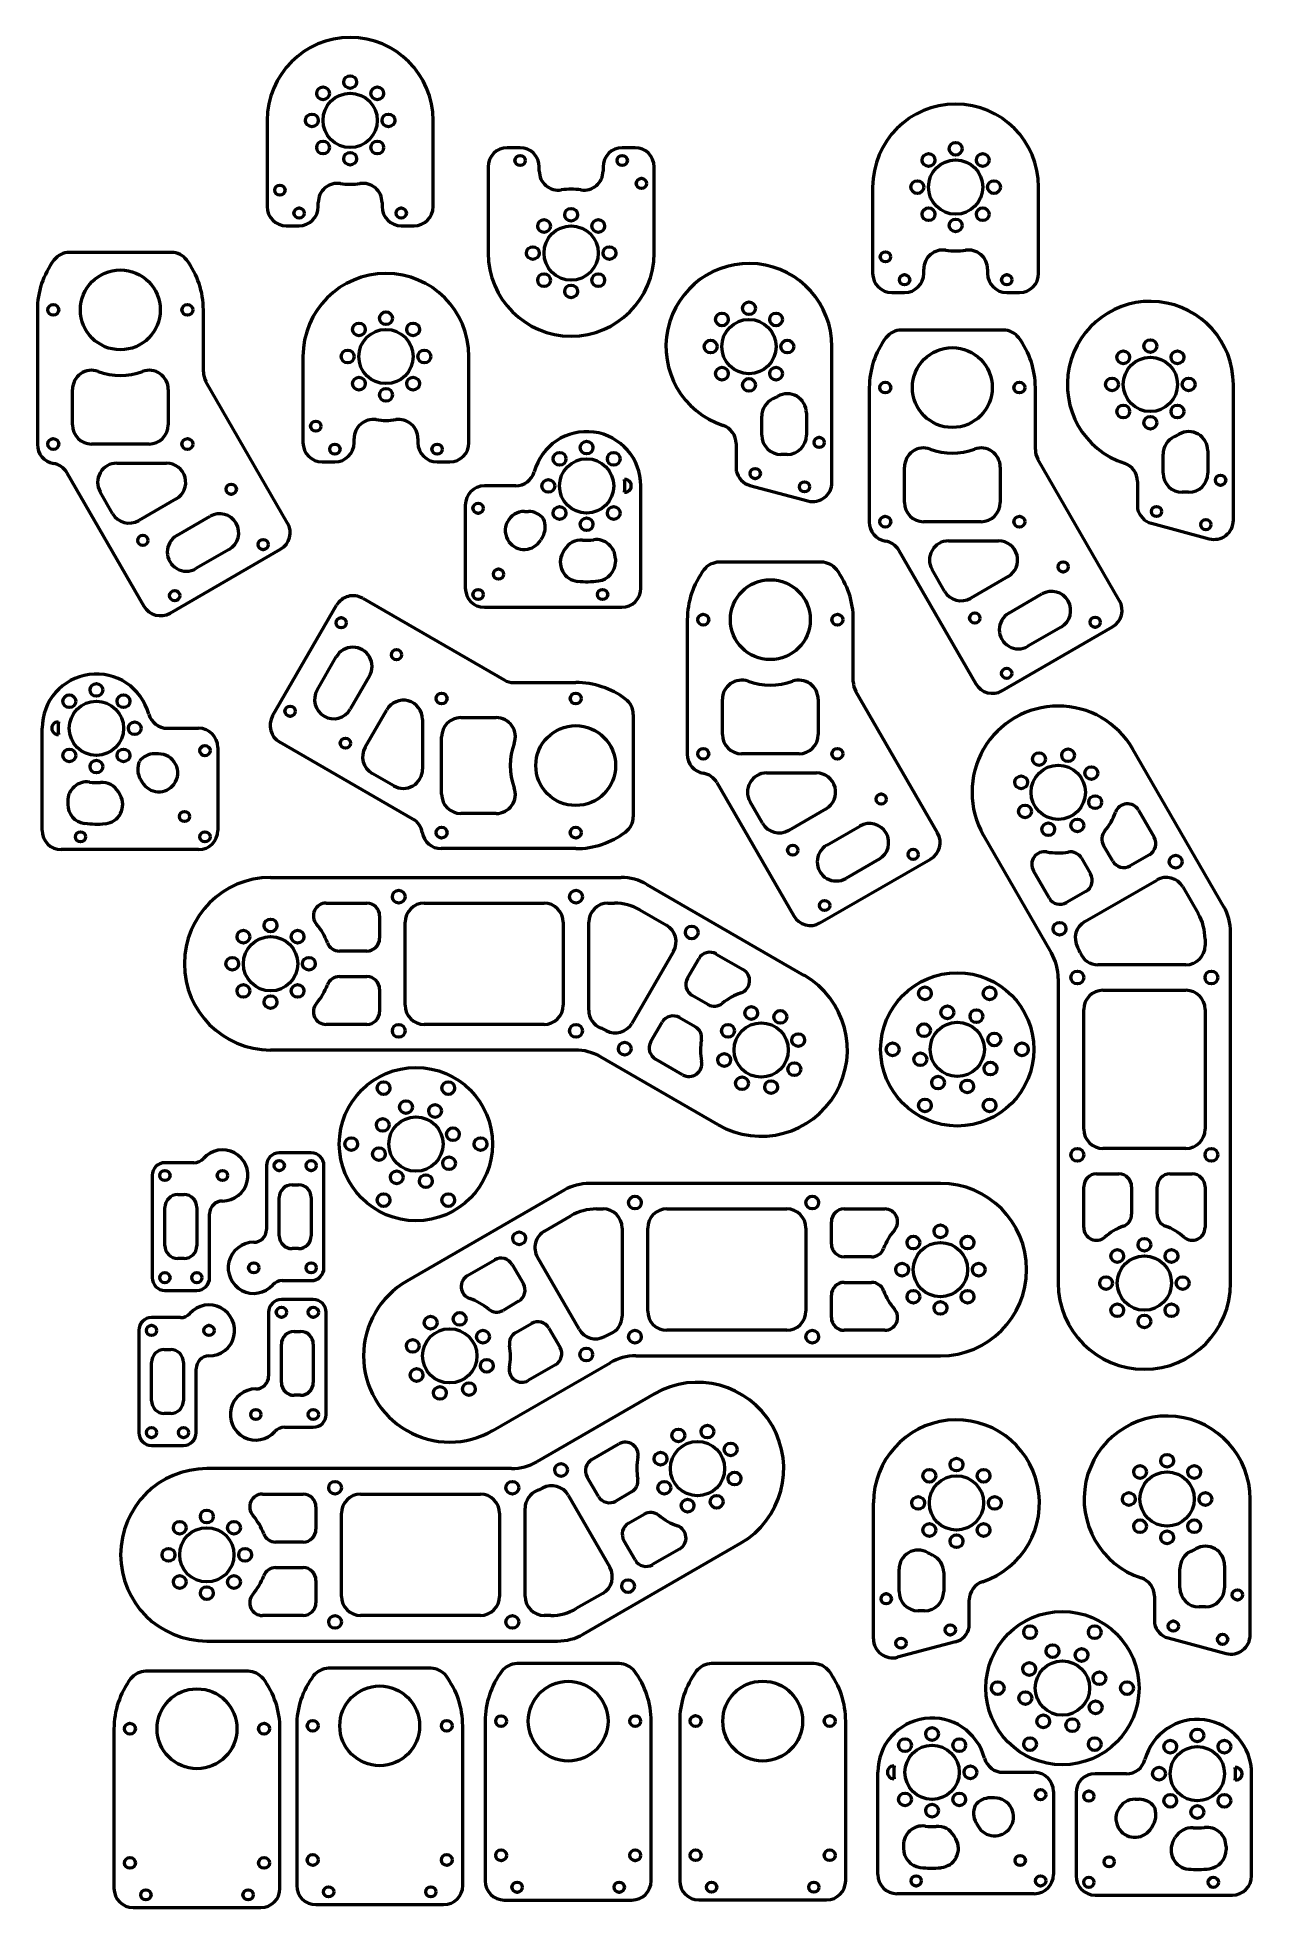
# Model space of a CAD drawing. Header units: millimetres. Extents: x 6 to 197, y 3 to 295.
import ezdxf

# ---------------------------------------------------------------- set-up
doc = ezdxf.new("R2010")
doc.units = ezdxf.units.MM
doc.layers.add('Visible (ISO)', color=7, linetype='Continuous', lineweight=50)

msp = doc.modelspace()

# ---------------------------------------------------------------- linework, layer by layer
at = {"layer": 'Visible (ISO)'}
for p, q in [((42.34, 282.49), (42.34, 268.99)), ((68.34, 268.99), (68.34, 282.49)), ((81.95, 278.22), (79.95, 278.22)), ((99.95, 278.22), (97.95, 278.22)), ((76.95, 275.22), (76.95, 261.72)), ((84.95, 274.57), (84.95, 275.22)), ((94.95, 275.22), (94.95, 274.57)), ((102.95, 261.72), (102.95, 275.22)), ((50.34, 268.99), (50.34, 269.64)), ((60.34, 269.64), (60.34, 268.99)), ((137.17, 272.05), (137.17, 258.55)), ((163.17, 258.55), (163.17, 272.05)), ((45.34, 265.99), (47.34, 265.99)), ((63.34, 265.99), (65.34, 265.99)), ((27.35, 261.83), (11.35, 261.83)), ((145.17, 258.55), (145.17, 259.2)), ((155.17, 259.2), (155.17, 258.55)), ((140.17, 255.55), (142.17, 255.55)), ((158.17, 255.55), (160.17, 255.55)), ((6.35, 252.83), (6.35, 231.75)), ((32.35, 243.12), (32.35, 252.83)), ((157.65, 249.67), (141.65, 249.67)), ((130.8, 225.82), (130.8, 247.09)), ((47.95, 245.53), (47.95, 232.03)), ((73.95, 232.03), (73.95, 245.53)), ((11.85, 234.83), (11.85, 240.37)), ((26.85, 240.37), (26.85, 234.83)), ((45.55, 219.46), (32.76, 241.62)), ((136.65, 240.67), (136.65, 219.59)), ((162.65, 230.96), (162.65, 240.67)), ((193.66, 219.9), (193.66, 241.16)), ((119.8, 233.2), (119.8, 236.18)), ((126.8, 236.7), (126.8, 233.2)), ((23.85, 231.83), (14.85, 231.83)), ((55.95, 232.03), (55.95, 232.68)), ((65.95, 232.68), (65.95, 232.03)), ((115.8, 231.89), (115.8, 227.62)), ((18.78, 228.83), (26.59, 228.83)), ((50.95, 229.03), (52.95, 229.03)), ((68.95, 229.03), (70.95, 229.03)), ((123.8, 230.2), (122.8, 230.2)), ((175.84, 207.3), (163.05, 229.46)), ((182.66, 227.27), (182.66, 230.25)), ((189.66, 230.77), (189.66, 227.27)), ((10.98, 227.33), (23.03, 206.46)), ((142.15, 222.67), (142.15, 228.21)), ((157.15, 228.21), (157.15, 222.67)), ((178.66, 225.96), (178.66, 221.69)), ((18.14, 220.95), (16.18, 224.33)), ((28.09, 223.23), (22.23, 219.85)), ((81.27, 225.27), (76.37, 225.27)), ((100.87, 209.27), (100.87, 225.27)), ((117.96, 225.36), (127.03, 222.93)), ((186.66, 224.27), (185.66, 224.27)), ((28.19, 217.52), (33.39, 220.52)), ((73.37, 222.27), (73.37, 209.27)), ((82.63, 221.27), (83.25, 221.27)), ((154.15, 219.67), (145.15, 219.67)), ((85.5, 217.36), (85.19, 216.82)), ((149.07, 216.67), (156.88, 216.67)), ((180.82, 219.43), (189.89, 217)), ((27.13, 205.36), (44.45, 215.36)), ((36.39, 215.32), (31.19, 212.32)), ((88.65, 214.82), (88.93, 215.3)), ((96.87, 213.87), (96.87, 213.37)), ((141.27, 215.17), (153.33, 194.3)), ((129.14, 213.33), (113.14, 213.33)), ((148.43, 208.79), (146.48, 212.17)), ((158.38, 211.07), (152.53, 207.69)), ((158.49, 205.36), (163.68, 208.36)), ((43.2, 189.26), (53.2, 206.58)), ((57.3, 207.68), (79.46, 194.89)), ((76.37, 206.27), (97.87, 206.27)), ((108.14, 204.33), (108.14, 183.25)), ((134.14, 194.61), (134.14, 204.33)), ((157.42, 193.2), (174.74, 203.2)), ((166.68, 203.16), (161.49, 200.16)), ((50.16, 193.32), (53.16, 198.52)), ((58.36, 195.52), (55.36, 190.32)), ((80.96, 194.49), (90.67, 194.49)), ((113.64, 186.33), (113.64, 191.86)), ((128.64, 191.86), (128.64, 186.33)), ((147.34, 170.95), (134.55, 193.11)), ((57.69, 184.36), (61.07, 190.22)), ((66.67, 188.72), (66.67, 180.91)), ((72.67, 188.99), (78.21, 188.99)), ((99.67, 189.49), (99.67, 173.49)), ((7.1, 171.33), (7.1, 187.33)), ((26.7, 187.33), (31.6, 187.33)), ((65.17, 173.11), (44.3, 185.16)), ((69.67, 176.99), (69.67, 185.99)), ((25.34, 183.33), (24.72, 183.33)), ((34.6, 184.33), (34.6, 171.33)), ((125.64, 183.33), (116.64, 183.33)), ((192.15, 159.4), (177.92, 184.06)), ((22.47, 179.41), (22.78, 178.88)), ((62.17, 178.32), (58.79, 180.27)), ((112.77, 178.83), (124.82, 157.95)), ((120.57, 180.33), (128.38, 180.33)), ((11.1, 175.93), (11.1, 175.42)), ((19.32, 176.88), (19.04, 177.36)), ((119.93, 172.45), (117.97, 175.83)), ((78.21, 173.99), (72.67, 173.99)), ((129.88, 174.73), (124.02, 171.35)), ((178.81, 174.51), (181.26, 170.27)), ((129.98, 169.02), (135.18, 172.02)), ((154.53, 170.56), (165.15, 152.17)), ((31.6, 168.33), (10.1, 168.33)), ((90.67, 168.49), (69.59, 168.49)), ((169.88, 166.98), (171.3, 164.52)), ((174.77, 166.52), (173.35, 168.98)), ((180.53, 167.54), (177.5, 165.79)), ((128.92, 156.85), (146.24, 166.85)), ((138.18, 166.82), (132.98, 163.82)), ((164.81, 160.77), (162.36, 165.01)), ((42.87, 163.96), (97.8, 163.96)), ((101.8, 162.88), (126.46, 148.65)), ((170.57, 161.79), (167.54, 160.04)), ((170.4, 157.07), (181.66, 163.57)), ((185.76, 162.48), (188.15, 158.33)), ((51.58, 159.96), (57.95, 159.96)), ((66.95, 159.96), (85.71, 159.96)), ((95.71, 159.96), (96.73, 159.96)), ((100.73, 158.88), (104.88, 156.49)), ((59.95, 157.96), (59.95, 154.46)), ((63.95, 143.96), (63.95, 156.96)), ((88.71, 156.96), (88.71, 143.96)), ((92.71, 143.18), (92.71, 156.96)), ((193.23, 100.47), (193.23, 155.4)), ((57.95, 152.46), (53.65, 152.46)), ((105.97, 152.39), (99.47, 141.13)), ((189.23, 154.33), (189.23, 153.31)), ((108.19, 148.23), (109.94, 151.26)), ((112.67, 151.99), (116.91, 149.54)), ((186.23, 150.31), (172.45, 150.31)), ((53.65, 148.46), (57.95, 148.46)), ((59.95, 146.46), (59.95, 142.96)), ((166.23, 148.17), (166.23, 100.47)), ((111.38, 144.08), (108.92, 145.5)), ((173.23, 146.31), (186.23, 146.31)), ((57.95, 140.96), (51.58, 140.96)), ((85.71, 140.96), (66.95, 140.96)), ((102.44, 138.27), (104.19, 141.3)), ((106.92, 142.03), (109.38, 140.62)), ((170.23, 124.55), (170.23, 143.31)), ((189.23, 143.31), (189.23, 124.55)), ((90.57, 136.96), (42.87, 136.96)), ((112.96, 125.26), (94.57, 135.88)), ((107.41, 133.09), (103.17, 135.54)), ((49.24, 120.86), (44.24, 120.86)), ((186.23, 121.55), (173.23, 121.55)), ((24.33, 117.32), (24.33, 101.32)), ((30.86, 119.32), (26.33, 119.32)), ((42.24, 118.86), (42.24, 108.86)), ((51.24, 102.86), (51.24, 118.86)), ((172.23, 117.55), (175.73, 117.55)), ((183.73, 117.55), (187.23, 117.55)), ((28.33, 114.32), (29.33, 114.32)), ((46.24, 115.86), (47.24, 115.86)), ((88.85, 115), (64.19, 100.77)), ((147.79, 116.08), (92.85, 116.08)), ((170.23, 109.18), (170.23, 115.55)), ((177.73, 115.55), (177.73, 111.25)), ((181.73, 111.25), (181.73, 115.55)), ((189.23, 115.55), (189.23, 109.18)), ((26.33, 106.32), (26.33, 112.32)), ((31.33, 112.32), (31.33, 106.32)), ((33.33, 101.32), (33.33, 111.32)), ((44.24, 107.86), (44.24, 113.86)), ((49.24, 113.86), (49.24, 107.86)), ((93.92, 112.08), (94.94, 112.08)), ((104.94, 112.08), (123.71, 112.08)), ((132.71, 112.08), (139.07, 112.08)), ((85.78, 108.61), (89.92, 111)), ((97.94, 109.08), (97.94, 95.3)), ((101.94, 96.08), (101.94, 109.08)), ((126.71, 109.08), (126.71, 96.08)), ((130.71, 106.58), (130.71, 110.08)), ((47.24, 105.86), (46.24, 105.86)), ((29.33, 104.32), (28.33, 104.32)), ((73.74, 101.66), (77.98, 104.11)), ((80.72, 103.38), (82.47, 100.35)), ((91.18, 93.25), (84.68, 104.51)), ((137.01, 104.58), (132.71, 104.58)), ((44.71, 100.86), (49.24, 100.86)), ((132.71, 100.58), (137.01, 100.58)), ((26.33, 99.32), (31.33, 99.32)), ((49.57, 97.9), (44.57, 97.9)), ((81.73, 97.62), (79.28, 96.2)), ((130.71, 95.08), (130.71, 98.58)), ((28.76, 95.06), (24.23, 95.06)), ((42.57, 95.9), (42.57, 85.9)), ((51.57, 79.9), (51.57, 95.9)), ((81.28, 92.73), (83.73, 94.15)), ((22.23, 93.06), (22.23, 77.06)), ((44.57, 84.9), (44.57, 90.9)), ((46.57, 92.9), (47.57, 92.9)), ((49.57, 90.9), (49.57, 84.9)), ((86.47, 93.42), (88.22, 90.39)), ((123.71, 93.08), (104.94, 93.08)), ((139.07, 93.08), (132.71, 93.08)), ((24.23, 82.06), (24.23, 88.06)), ((26.23, 90.06), (27.23, 90.06)), ((29.23, 88.06), (29.23, 82.06)), ((77.69, 77.38), (96.08, 88)), ((100.08, 89.08), (147.79, 89.08)), ((31.23, 77.06), (31.23, 87.06)), ((87.48, 87.66), (83.24, 85.21)), ((47.57, 82.9), (46.57, 82.9)), ((102.99, 83.12), (84.6, 72.5)), ((27.23, 80.06), (26.23, 80.06)), ((45.04, 77.9), (49.57, 77.9)), ((24.23, 75.06), (29.23, 75.06)), ((93.2, 72.85), (97.44, 75.3)), ((80.6, 71.43), (32.89, 71.43)), ((41.61, 67.43), (47.98, 67.43)), ((56.98, 67.43), (75.74, 67.43)), ((94.22, 67.08), (92.47, 70.11)), ((99.4, 67.77), (96.95, 66.35)), ((49.98, 65.43), (49.98, 61.93)), ((53.98, 51.43), (53.98, 64.43)), ((78.74, 64.43), (78.74, 51.43)), ((82.74, 51.43), (82.74, 65.21)), ((89.5, 67.25), (96, 55.99)), ((137.3, 44.79), (137.3, 66.06)), ((196.29, 45.39), (196.29, 66.66)), ((98.95, 62.89), (101.4, 64.3)), ((47.98, 59.93), (43.67, 59.93)), ((91.83, 45.5), (116.49, 59.74)), ((99.97, 57.12), (98.22, 60.15)), ((106.94, 58.84), (102.7, 56.39)), ((43.67, 55.93), (47.98, 55.93)), ((141.3, 52.17), (141.3, 55.66)), ((185.29, 52.77), (185.29, 55.75)), ((192.29, 56.26), (192.29, 52.77)), ((49.98, 53.93), (49.98, 50.43)), ((148.3, 55.15), (148.3, 52.17)), ((94.9, 51.89), (90.76, 49.5)), ((152.3, 46.58), (152.3, 50.86)), ((181.29, 51.46), (181.29, 47.18)), ((47.98, 48.43), (41.61, 48.43)), ((75.74, 48.43), (56.98, 48.43)), ((86.76, 48.43), (85.74, 48.43)), ((145.3, 49.17), (144.3, 49.17)), ((189.29, 49.77), (188.29, 49.77)), ((32.89, 44.43), (87.83, 44.43)), ((150.14, 44.32), (141.07, 41.89)), ((183.44, 44.92), (192.51, 42.49)), ((39.35, 39.7), (23.35, 39.7)), ((67.97, 40.16), (51.97, 40.16)), ((97.48, 40.89), (81.48, 40.89)), ((127.95, 40.9), (111.95, 40.9)), ((18.35, 30.7), (18.35, 5.7)), ((44.35, 5.7), (44.35, 30.7)), ((46.97, 31.16), (46.97, 6.16)), ((72.97, 6.16), (72.97, 31.16)), ((76.48, 31.89), (76.48, 6.89)), ((102.48, 6.89), (102.48, 31.89)), ((106.95, 31.9), (106.95, 6.9)), ((132.95, 6.9), (132.95, 31.9)), ((137.98, 7.88), (137.98, 23.88)), ((157.59, 23.88), (162.48, 23.88)), ((176.92, 23.66), (172.02, 23.66)), ((196.52, 7.66), (196.52, 23.66)), ((165.48, 20.88), (165.48, 7.88)), ((169.02, 20.66), (169.02, 7.66)), ((156.23, 19.88), (155.61, 19.88)), ((178.27, 19.66), (178.9, 19.66)), ((153.36, 15.97), (153.67, 15.44)), ((181.14, 15.75), (180.83, 15.21)), ((141.98, 12.48), (141.98, 11.98)), ((150.21, 13.44), (149.93, 13.92)), ((184.3, 13.21), (184.57, 13.69)), ((192.52, 12.26), (192.52, 11.76)), ((49.97, 3.16), (69.97, 3.16)), ((79.48, 3.89), (99.48, 3.89)), ((109.95, 3.9), (129.95, 3.9)), ((162.48, 4.88), (140.98, 4.88)), ((172.02, 4.66), (193.52, 4.66)), ((21.35, 2.7), (41.35, 2.7))]:
    msp.add_line(p, q, dxfattribs=at)
for centre, radius in [((51.1, 286.73), 1), ((55.34, 288.49), 1), ((59.58, 286.73), 1), ((55.34, 282.49), 4.25), ((49.34, 282.49), 1), ((61.34, 282.49), 1), ((51.1, 278.25), 1), ((59.58, 278.25), 1), ((150.17, 278.05), 1), ((55.34, 276.49), 1), ((81.95, 276.22), 0.8), ((97.95, 276.22), 0.8), ((145.92, 276.29), 1), ((150.17, 272.05), 4.25), ((154.41, 276.29), 1), ((44.34, 271.58), 0.8), ((100.95, 272.63), 0.8), ((144.17, 272.05), 1), ((156.17, 272.05), 1), ((47.34, 267.99), 0.8), ((63.34, 267.99), 0.8), ((85.71, 265.96), 1), ((89.95, 267.72), 1), ((94.19, 265.96), 1), ((145.92, 267.81), 1), ((150.17, 266.05), 1), ((154.41, 267.81), 1), ((89.95, 261.72), 4.25), ((83.95, 261.72), 1), ((95.95, 261.72), 1), ((139.17, 261.14), 0.8), ((19.35, 252.83), 6.25), ((85.71, 257.48), 1), ((94.19, 257.48), 1), ((142.17, 257.55), 0.8), ((158.17, 257.55), 0.8), ((89.95, 255.72), 1), ((8.85, 252.83), 0.85), ((29.85, 252.83), 0.85), ((60.95, 251.53), 1), ((113.56, 251.33), 1), ((117.8, 253.09), 1), ((122.05, 251.33), 1), ((56.71, 249.77), 1), ((60.95, 245.53), 4.25), ((65.2, 249.77), 1), ((117.8, 247.09), 4.25), ((54.95, 245.53), 1), ((66.95, 245.53), 1), ((111.8, 247.09), 1), ((123.8, 247.09), 1), ((149.65, 240.67), 6.25), ((176.42, 245.41), 1), ((180.66, 247.16), 1), ((184.91, 245.41), 1), ((113.56, 242.85), 1), ((122.05, 242.85), 1), ((180.66, 241.16), 4.25), ((56.71, 241.28), 1), ((60.95, 239.53), 1), ((65.2, 241.28), 1), ((117.8, 241.09), 1), ((139.15, 240.67), 0.85), ((160.15, 240.67), 0.85), ((174.66, 241.16), 1), ((186.66, 241.16), 1), ((176.42, 236.92), 1), ((184.91, 236.92), 1), ((49.95, 234.62), 0.8), ((180.66, 235.16), 1), ((8.85, 231.83), 0.85), ((29.85, 231.83), 0.85), ((52.95, 231.03), 0.8), ((68.95, 231.03), 0.8), ((92.37, 231.27), 1), ((128.8, 232.08), 0.8), ((88.13, 229.51), 1), ((92.37, 225.27), 4.25), ((96.62, 229.51), 1), ((36.72, 224.75), 0.8), ((86.37, 225.27), 1), ((118.78, 227.2), 0.8), ((126.49, 225.13), 0.8), ((191.66, 226.16), 0.8), ((75.37, 221.77), 0.8), ((88.13, 221.03), 1), ((92.37, 219.27), 1), ((96.62, 221.03), 1), ((139.15, 219.67), 0.85), ((160.15, 219.67), 0.85), ((181.63, 221.27), 0.8), ((189.35, 219.21), 0.8), ((22.86, 216.75), 0.8), ((41.72, 216.09), 0.8), ((78.57, 211.47), 0.8), ((167.01, 212.59), 0.8), ((27.86, 208.09), 0.8), ((75.37, 208.27), 0.8), ((94.87, 208.27), 0.8), ((121.14, 204.33), 6.25), ((110.64, 204.33), 0.85), ((131.64, 204.33), 0.85), ((153.16, 204.59), 0.8), ((53.93, 203.85), 0.8), ((172.01, 203.93), 0.8), ((62.59, 198.85), 0.8), ((158.16, 195.93), 0.8), ((15.6, 193.33), 1), ((11.35, 191.57), 1), ((15.6, 187.33), 4.25), ((19.84, 191.57), 1), ((45.93, 189.99), 0.8), ((69.67, 191.99), 0.85), ((90.67, 191.99), 0.85), ((21.6, 187.33), 1), ((90.67, 181.49), 6.25), ((32.6, 183.83), 0.8), ((54.59, 184.99), 0.8), ((11.35, 183.08), 1), ((15.6, 181.33), 1), ((19.84, 183.08), 1), ((110.64, 183.33), 0.85), ((131.64, 183.33), 0.85), ((166.23, 177.31), 4.25), ((163.23, 182.51), 1), ((167.78, 183.11), 1), ((160.43, 178.87), 1), ((171.42, 180.31), 1), ((138.51, 176.25), 0.8), ((172.02, 175.76), 1), ((29.4, 173.52), 0.8), ((161.03, 174.31), 1), ((169.23, 172.12), 1), ((13.1, 170.33), 0.8), ((32.6, 170.33), 0.8), ((69.67, 170.99), 0.85), ((90.67, 170.99), 0.85), ((164.67, 171.52), 1), ((124.65, 168.25), 0.8), ((143.51, 167.59), 0.8), ((184.63, 166.44), 1), ((62.95, 160.96), 1), ((90.71, 160.96), 1), ((129.65, 159.59), 0.8), ((38.62, 154.7), 1), ((42.87, 156.46), 1), ((47.11, 154.7), 1), ((108.84, 155.36), 1), ((166.44, 155.94), 1), ((42.87, 150.46), 4.25), ((36.87, 150.46), 1), ((48.87, 150.46), 1), ((38.62, 146.21), 1), ((47.11, 146.21), 1), ((150.42, 137.06), 12), ((145.36, 145.83), 1), ((155.48, 145.83), 1), ((169.23, 148.31), 1), ((190.23, 148.31), 1), ((42.87, 144.46), 1), ((118.16, 142.75), 1), ((148.87, 142.85), 1), ((62.95, 139.96), 1), ((90.71, 139.96), 1), ((114.52, 139.96), 1), ((119.71, 136.96), 4.25), ((122.71, 142.15), 1), ((145.23, 140.06), 1), ((150.42, 137.06), 4.25), ((153.42, 142.26), 1), ((98.34, 137.17), 1), ((125.51, 138.51), 1), ((140.3, 137.06), 1), ((156.22, 138.61), 1), ((160.55, 137.06), 1), ((113.92, 135.4), 1), ((124.91, 133.96), 1), ((144.63, 135.51), 1), ((155.62, 134.06), 1), ((65.64, 122.23), 12), ((60.57, 130.99), 1), ((70.7, 130.99), 1), ((116.71, 131.76), 1), ((121.27, 131.16), 1), ((147.42, 131.86), 1), ((151.98, 131.26), 1), ((64.08, 128.02), 1), ((145.36, 128.29), 1), ((155.48, 128.29), 1), ((60.44, 125.23), 1), ((65.64, 122.23), 4.25), ((68.64, 127.42), 1), ((55.51, 122.23), 1), ((71.43, 123.78), 1), ((75.76, 122.23), 1), ((59.84, 120.67), 1), ((70.83, 119.23), 1), ((169.23, 120.55), 1), ((190.23, 120.55), 1), ((26.33, 117.32), 0.8), ((35.33, 117.32), 0.8), ((44.24, 118.86), 0.8), ((49.24, 118.86), 0.8), ((62.64, 117.03), 1), ((67.19, 116.43), 1), ((60.57, 113.46), 1), ((70.7, 113.46), 1), ((99.94, 113.08), 1), ((127.71, 113.08), 1), ((81.81, 107.48), 1), ((147.79, 108.58), 1), ((143.55, 106.82), 1), ((147.79, 102.58), 4.25), ((152.03, 106.82), 1), ((175.48, 104.71), 1), ((179.73, 106.47), 1), ((183.97, 104.71), 1), ((40.24, 102.86), 0.8), ((49.24, 102.86), 0.8), ((141.79, 102.58), 1), ((153.79, 102.58), 1), ((179.73, 100.47), 4.25), ((26.33, 101.32), 0.8), ((31.33, 101.32), 0.8), ((173.73, 100.47), 1), ((185.73, 100.47), 1), ((44.57, 95.9), 0.8), ((49.57, 95.9), 0.8), ((143.55, 98.33), 1), ((147.79, 96.58), 1), ((152.03, 98.33), 1), ((175.48, 96.22), 1), ((183.97, 96.22), 1), ((24.23, 93.06), 0.8), ((33.23, 93.06), 0.8), ((67.94, 94.27), 1), ((72.49, 94.87), 1), ((179.73, 94.47), 1), ((65.14, 90.63), 1), ((70.94, 89.08), 4.25), ((76.14, 92.08), 1), ((99.94, 92.08), 1), ((127.71, 92.08), 1), ((76.74, 87.52), 1), ((92.31, 89.29), 1), ((65.74, 86.08), 1), ((69.39, 83.28), 1), ((73.94, 83.88), 1), ((40.57, 79.9), 0.8), ((49.57, 79.9), 0.8), ((24.23, 77.06), 0.8), ((29.23, 77.06), 0.8), ((106.74, 76.62), 1), ((111.29, 77.22), 1), ((103.95, 72.98), 1), ((109.74, 71.43), 4.25), ((114.94, 74.43), 1), ((183.29, 72.66), 1), ((88.37, 71.21), 1), ((115.54, 69.87), 1), ((146.05, 70.3), 1), ((150.3, 66.06), 4.25), ((150.3, 72.06), 1), ((154.54, 70.3), 1), ((179.05, 70.9), 1), ((183.29, 66.66), 4.25), ((187.53, 70.9), 1), ((52.98, 68.43), 1), ((80.74, 68.43), 1), ((104.54, 68.43), 1), ((177.29, 66.66), 1), ((189.29, 66.66), 1), ((32.89, 63.93), 1), ((108.19, 65.63), 1), ((112.74, 66.23), 1), ((144.3, 66.06), 1), ((156.3, 66.06), 1), ((28.65, 62.17), 1), ((32.89, 57.93), 4.25), ((37.14, 62.17), 1), ((146.05, 61.81), 1), ((154.54, 61.81), 1), ((179.05, 62.41), 1), ((183.29, 60.66), 1), ((187.53, 62.41), 1), ((26.89, 57.93), 1), ((38.89, 57.93), 1), ((150.3, 60.06), 1), ((28.65, 53.68), 1), ((32.89, 51.93), 1), ((37.14, 53.68), 1), ((98.87, 53.03), 1), ((139.3, 51.05), 0.8), ((194.29, 51.65), 0.8), ((52.98, 47.43), 1), ((80.74, 47.43), 1), ((149.33, 46.17), 0.8), ((166.89, 37.06), 12), ((184.26, 46.77), 0.8), ((141.61, 44.1), 0.8), ((161.83, 45.82), 1), ((171.95, 45.82), 1), ((191.98, 44.7), 0.8), ((161.69, 40.06), 1), ((166.89, 37.06), 4.25), ((165.34, 42.85), 1), ((169.89, 42.25), 1), ((89.48, 31.89), 6.25), ((119.95, 31.9), 6.25), ((172.68, 38.61), 1), ((31.35, 30.7), 6.25), ((59.97, 31.16), 6.25), ((156.76, 37.06), 1), ((161.09, 35.5), 1), ((177.01, 37.06), 1), ((78.98, 31.89), 0.85), ((99.98, 31.89), 0.85), ((109.45, 31.9), 0.85), ((130.45, 31.9), 0.85), ((163.89, 31.86), 1), ((168.44, 31.26), 1), ((172.09, 34.06), 1), ((20.85, 30.7), 0.85), ((41.85, 30.7), 0.85), ((49.47, 31.16), 0.85), ((70.47, 31.16), 0.85), ((146.48, 29.88), 1), ((161.83, 28.29), 1), ((171.95, 28.29), 1), ((188.02, 29.66), 1), ((142.24, 28.13), 1), ((146.48, 23.88), 4.25), ((150.73, 28.13), 1), ((183.78, 27.9), 1), ((188.02, 23.66), 4.25), ((192.26, 27.9), 1), ((152.48, 23.88), 1), ((182.02, 23.66), 1), ((142.24, 19.64), 1), ((150.73, 19.64), 1), ((163.48, 20.38), 0.8), ((171.02, 20.16), 0.8), ((146.48, 17.88), 1), ((183.78, 19.42), 1), ((188.02, 17.66), 1), ((192.26, 19.42), 1), ((78.98, 10.89), 0.85), ((99.98, 10.89), 0.85), ((109.45, 10.9), 0.85), ((130.45, 10.9), 0.85), ((20.85, 9.7), 0.85), ((41.85, 9.7), 0.85), ((49.47, 10.16), 0.85), ((70.47, 10.16), 0.85), ((160.29, 10.08), 0.8), ((174.22, 9.86), 0.8), ((51.97, 5.16), 0.8), ((67.97, 5.16), 0.8), ((81.48, 5.89), 0.8), ((97.48, 5.89), 0.8), ((111.95, 5.9), 0.8), ((127.95, 5.9), 0.8), ((143.98, 6.88), 0.8), ((163.48, 6.88), 0.8), ((171.02, 6.66), 0.8), ((190.52, 6.66), 0.8), ((23.35, 4.7), 0.8), ((39.35, 4.7), 0.8)]:
    msp.add_circle(centre, radius, dxfattribs=at)
for centre, radius, start, end in [((55.34, 282.49), 13, 0, 180), ((150.17, 272.05), 13, 0, 180), ((79.95, 275.22), 3, 90, 180), ((81.95, 275.22), 3, 0, 90), ((97.95, 275.22), 3, 90, 180), ((99.95, 275.22), 3, 0, 90), ((53.34, 269.64), 3, 81.1501, 180), ((55.34, 282.49), 10, 261.1501, 278.8499), ((57.34, 269.64), 3, 0, 98.8499), ((87.95, 274.57), 3, 180, 278.8499), ((91.95, 274.57), 3, 261.1501, 0), ((89.95, 261.72), 10, 81.1501, 98.8499), ((45.34, 268.99), 3, 180, 270), ((47.34, 268.99), 3, 270, 0), ((63.34, 268.99), 3, 180, 270), ((65.34, 268.99), 3, 270, 0), ((19.35, 252.83), 13, 143.1301, 180), ((11.35, 258.83), 3, 90, 143.1301), ((27.35, 258.83), 3, 36.8699, 90), ((19.35, 252.83), 13, 0, 36.8699), ((89.95, 261.72), 13, 180, 0), ((148.17, 259.2), 3, 81.1501, 180), ((150.17, 272.05), 10, 261.1501, 278.8499), ((152.17, 259.2), 3, 0, 98.8499), ((60.95, 245.53), 13, 0, 180), ((117.8, 247.09), 13, 0, 251.79), ((140.17, 258.55), 3, 180, 270), ((142.17, 258.55), 3, 270, 0), ((158.17, 258.55), 3, 180, 270), ((160.17, 258.55), 3, 270, 0), ((180.66, 241.16), 13, 0, 251.79), ((141.65, 246.67), 3, 90, 143.1301), ((157.65, 246.67), 3, 36.8699, 90), ((149.65, 240.67), 13, 143.1301, 180), ((149.65, 240.67), 13, 0, 36.8699), ((14.85, 240.37), 3, 70.1461, 180), ((19.35, 252.83), 10.25, 250.1461, 289.8539), ((23.85, 240.37), 3, 0, 109.8539), ((35.35, 243.12), 3, 180, 210), ((122.8, 236.18), 3, 114.6243, 180), ((117.8, 247.09), 9, 294.6243, 300), ((123.8, 236.7), 3, 0, 120), ((14.85, 234.83), 3, 180, 270), ((23.85, 234.83), 3, 270, 0), ((58.95, 232.68), 3, 81.1501, 180), ((60.95, 245.53), 10, 261.1501, 278.8499), ((62.95, 232.68), 3, 0, 98.8499), ((112.8, 231.89), 3, 0, 71.79), ((9.35, 231.75), 3, 180, 260.6997), ((50.95, 232.03), 3, 180, 270), ((52.95, 232.03), 3, 270, 0), ((68.95, 232.03), 3, 180, 270), ((70.95, 232.03), 3, 270, 0), ((92.37, 225.27), 8.5, 0, 164.8783), ((122.8, 233.2), 3, 180, 270), ((123.8, 233.2), 3, 270, 0), ((185.66, 230.25), 3, 114.6243, 180), ((180.66, 241.16), 9, 294.6243, 300), ((186.66, 230.77), 3, 0, 120), ((8.39, 225.83), 3, 30, 80.6997), ((18.78, 225.83), 3, 90, 210), ((26.59, 225.83), 3, 300, 90), ((145.15, 228.21), 3, 70.1461, 180), ((149.65, 240.67), 10.25, 250.1461, 289.8539), ((154.15, 228.21), 3, 0, 109.8539), ((165.65, 230.96), 3, 180, 210), ((175.66, 225.96), 3, 0, 71.79), ((81.27, 228.27), 3, 270, 344.8783), ((98.37, 225.27), 1, 265.2198, 94.7802), ((92.37, 225.27), 6, 350.4396, 9.5604), ((118.74, 228.25), 3, 192.2751, 255), ((127.8, 225.82), 3, 255, 0), ((185.66, 227.27), 3, 180, 270), ((186.66, 227.27), 3, 270, 0), ((76.37, 222.27), 3, 90, 180), ((145.15, 222.67), 3, 180, 270), ((154.15, 222.67), 3, 270, 0), ((20.73, 222.45), 3, 210, 300), ((34.89, 217.92), 3, 300, 120), ((82.63, 218.27), 3, 90, 215.6853), ((83.25, 218.27), 3, 37.4952, 90), ((82.9, 218.86), 3, 330, 24.396), ((181.59, 222.33), 3, 192.2751, 255), ((190.66, 219.9), 3, 255, 0), ((29.69, 214.92), 3, 120, 300), ((42.95, 217.96), 3, 300, 30), ((82.59, 218.32), 3, 216.9165, 330), ((91.53, 213.8), 3, 85.7715, 150), ((92.37, 225.27), 8.5, 265.7715, 277.4947), ((93.87, 213.87), 3, 0, 97.4947), ((139.65, 219.59), 3, 180, 260.6997), ((149.07, 213.67), 3, 90, 210), ((156.88, 213.67), 3, 300, 90), ((91.25, 213.32), 3, 150, 264.6243), ((138.68, 213.67), 3, 30, 80.6997), ((93.87, 213.37), 3, 277.1808, 0), ((121.14, 204.33), 13, 143.1301, 180), ((113.14, 210.33), 3, 90, 143.1301), ((129.14, 210.33), 3, 36.8699, 90), ((121.14, 204.33), 13, 0, 36.8699), ((55.8, 205.08), 3, 60, 150), ((76.37, 209.27), 3, 180, 270), ((92.37, 225.27), 15, 264.6243, 277.1808), ((97.87, 209.27), 3, 270, 0), ((151.03, 210.29), 3, 210, 300), ((165.18, 205.76), 3, 300, 120), ((25.63, 207.96), 3, 210, 300), ((159.99, 202.76), 3, 120, 300), ((173.24, 205.8), 3, 300, 30), ((55.76, 197.02), 3, 330, 150), ((15.6, 187.33), 8.5, 15.1217, 180), ((52.76, 191.82), 3, 150, 330), ((80.96, 197.49), 3, 240, 270), ((90.67, 181.49), 13, 53.1301, 90), ((116.64, 191.86), 3, 70.1461, 180), ((121.14, 204.33), 10.25, 250.1461, 289.8539), ((125.64, 191.86), 3, 0, 109.8539), ((137.14, 194.61), 3, 180, 210), ((155.92, 195.8), 3, 210, 300), ((63.67, 188.72), 3, 0, 150), ((96.67, 189.49), 3, 0, 53.1301), ((166.23, 177.31), 13.5, 30, 210), ((9.6, 187.33), 1, 85.2198, 274.7802), ((15.6, 187.33), 6, 170.4396, 189.5604), ((26.7, 190.33), 3, 195.1217, 270), ((45.8, 187.76), 3, 150, 240), ((72.67, 185.99), 3, 90, 180), ((78.21, 185.99), 3, 340.1461, 90), ((31.6, 184.33), 3, 0, 90), ((90.67, 181.49), 10.25, 160.1461, 199.8539), ((116.64, 186.33), 3, 180, 270), ((125.64, 186.33), 3, 270, 0), ((25.07, 180.91), 3, 155.604, 210), ((24.72, 180.33), 3, 90, 142.5048), ((25.34, 180.33), 3, 324.3147, 90), ((60.29, 182.86), 3, 150, 240), ((111.14, 183.25), 3, 180, 260.6997), ((14.1, 175.93), 3, 82.5053, 180), ((15.6, 187.33), 8.5, 262.5053, 274.2285), ((16.44, 175.86), 3, 30, 94.2285), ((25.38, 180.38), 3, 210, 323.0835), ((63.67, 180.91), 3, 240, 0), ((110.17, 177.33), 3, 30, 80.6997), ((120.57, 177.33), 3, 90, 210), ((128.38, 177.33), 3, 300, 90), ((16.72, 175.38), 3, 275.3757, 30), ((72.67, 176.99), 3, 180, 270), ((78.21, 176.99), 3, 270, 19.8539), ((14.1, 175.42), 3, 180, 262.8192), ((63.67, 170.52), 3, 9.3003, 60), ((96.67, 173.49), 3, 306.8699, 0), ((166.23, 177.31), 9.5, 320.3544, 340.7057), ((177.08, 173.51), 2, 30, 160.7057), ((10.1, 171.33), 3, 180, 270), ((15.6, 187.33), 15, 262.8192, 275.3757), ((31.6, 171.33), 3, 270, 0), ((69.59, 171.49), 3, 189.3003, 270), ((90.67, 181.49), 13, 270, 306.8699), ((122.52, 173.95), 3, 210, 300), ((136.68, 169.42), 3, 300, 120), ((144.74, 169.45), 3, 300, 30), ((175.08, 169.98), 2, 140.3544, 210), ((179.53, 169.27), 2, 300, 30), ((131.48, 166.42), 3, 120, 300), ((164.09, 166.01), 2, 79.2943, 210), ((166.23, 177.31), 9.5, 259.2943, 279.6456), ((168.15, 165.98), 2, 30, 99.6456), ((169.57, 163.52), 2, 300, 30), ((176.5, 167.52), 2, 210, 300), ((183.16, 160.98), 3, 30, 120), ((42.87, 150.46), 13.5, 90, 270), ((97.8, 155.96), 8, 60, 90), ((51.58, 157.96), 2, 90, 220.7057), ((57.95, 157.96), 2, 0, 90), ((66.95, 156.96), 3, 90, 180), ((85.71, 156.96), 3, 0, 90), ((95.71, 156.96), 3, 90, 180), ((96.73, 151.96), 8, 60, 90), ((166.54, 161.77), 2, 210, 300), ((181.23, 154.33), 8, 0, 30), ((185.23, 155.4), 8, 0, 30), ((42.87, 150.46), 9.5, 20.3544, 40.7057), ((103.38, 153.89), 3, 330, 60), ((127.42, 159.45), 3, 210, 300), ((171.9, 154.47), 3, 120, 208.5005), ((53.65, 154.46), 2, 200.3544, 270), ((57.95, 154.46), 2, 270, 0), ((111.67, 150.26), 2, 60, 150), ((162.23, 149.22), 8, 21.8159, 28.5005), ((186.23, 153.31), 3, 270, 0), ((115.91, 147.81), 2, 289.2943, 60), ((158.23, 148.17), 8, 0, 30), ((172.45, 153.31), 3, 201.8159, 270), ((42.87, 150.46), 9.5, 319.2943, 339.6456), ((53.65, 146.46), 2, 90, 159.6456), ((57.95, 146.46), 2, 0, 90), ((109.92, 147.23), 2, 150, 240), ((119.71, 136.96), 13.5, 240, 60), ((51.58, 142.96), 2, 139.2943, 270), ((66.95, 143.96), 3, 180, 270), ((85.71, 143.96), 3, 270, 0), ((112.38, 145.81), 2, 240, 309.6456), ((119.71, 136.96), 9.5, 109.2943, 129.6456), ((173.23, 143.31), 3, 90, 180), ((186.23, 143.31), 3, 0, 90), ((57.95, 142.96), 2, 270, 0), ((95.71, 143.18), 3, 180, 248.1841), ((96.87, 142.63), 3, 241.4995, 330), ((105.92, 140.3), 2, 60, 150), ((108.38, 138.88), 2, 350.3544, 60), ((91.63, 132.97), 8, 61.4995, 68.1841), ((104.17, 137.27), 2, 150, 240), ((119.71, 136.96), 9.5, 170.3544, 190.7057), ((90.57, 128.96), 8, 60, 90), ((108.41, 134.82), 2, 240, 10.7057), ((173.23, 124.55), 3, 180, 270), ((186.23, 124.55), 3, 270, 0), ((35.33, 117.32), 4, 270, 138.1897), ((44.24, 118.86), 2, 90, 180), ((49.24, 118.86), 2, 0, 90), ((26.33, 117.32), 2, 90, 180), ((30.86, 121.32), 2, 270, 318.1897), ((172.23, 115.55), 2, 90, 180), ((175.73, 115.55), 2, 0, 90), ((183.73, 115.55), 2, 90, 180), ((187.23, 115.55), 2, 0, 90), ((28.33, 112.32), 2, 90, 180), ((29.33, 112.32), 2, 0, 90), ((46.24, 113.86), 2, 90, 180), ((47.24, 113.86), 2, 0, 90), ((92.85, 108.08), 8, 90, 120), ((147.79, 102.58), 13.5, 270, 90), ((35.33, 111.32), 2, 90, 180), ((93.92, 104.08), 8, 90, 120), ((94.94, 109.08), 3, 0, 90), ((104.94, 109.08), 3, 90, 180), ((123.71, 109.08), 3, 0, 90), ((132.71, 110.08), 2, 90, 180), ((139.07, 110.08), 2, 319.2943, 90), ((40.24, 108.86), 2, 270, 0), ((87.28, 106.01), 3, 120, 210), ((147.79, 102.58), 9.5, 139.2943, 159.6456), ((172.23, 109.18), 2, 180, 310.7057), ((179.73, 100.47), 9.5, 110.3544, 130.7057), ((175.73, 111.25), 2, 290.3544, 0), ((183.73, 111.25), 2, 180, 249.6456), ((179.73, 100.47), 9.5, 49.2943, 69.6456), ((187.23, 109.18), 2, 229.2943, 0), ((28.33, 106.32), 2, 180, 270), ((29.33, 106.32), 2, 270, 0), ((40.24, 102.86), 4, 90, 318.1897), ((46.24, 107.86), 2, 180, 270), ((47.24, 107.86), 2, 270, 0), ((132.71, 106.58), 2, 180, 270), ((137.01, 106.58), 2, 270, 339.6456), ((49.24, 102.86), 2, 270, 0), ((78.98, 102.38), 2, 30, 120), ((26.33, 101.32), 2, 180, 270), ((31.33, 101.32), 2, 270, 0), ((44.71, 98.86), 2, 90, 138.1897), ((70.94, 89.08), 13.5, 120, 300), ((74.74, 99.93), 2, 120, 250.7057), ((80.73, 99.35), 2, 300, 30), ((132.71, 98.58), 2, 90, 180), ((137.01, 98.58), 2, 20.3544, 90), ((179.73, 100.47), 13.5, 180, 0), ((33.23, 93.06), 4, 270, 138.1897), ((44.57, 95.9), 2, 90, 180), ((49.57, 95.9), 2, 0, 90), ((70.94, 89.08), 9.5, 50.3544, 70.7057), ((147.79, 102.58), 9.5, 200.3544, 220.7057), ((24.23, 93.06), 2, 90, 180), ((28.76, 97.06), 2, 270, 318.1897), ((78.28, 97.93), 2, 230.3544, 300), ((84.73, 92.42), 2, 30, 120), ((94.94, 95.3), 3, 291.8159, 0), ((104.94, 96.08), 3, 180, 270), ((123.71, 96.08), 3, 270, 0), ((132.71, 95.08), 2, 180, 270), ((139.07, 95.08), 2, 270, 40.7057), ((46.57, 90.9), 2, 90, 180), ((47.57, 90.9), 2, 0, 90), ((82.28, 91), 2, 120, 189.6456), ((93.78, 94.75), 3, 210, 298.5005), ((99.03, 85.08), 8, 111.8159, 118.5005), ((26.23, 88.06), 2, 90, 180), ((27.23, 88.06), 2, 0, 90), ((33.23, 87.06), 2, 90, 180), ((70.94, 89.08), 9.5, 349.2943, 9.6456), ((86.48, 89.39), 2, 300, 30), ((100.08, 81.08), 8, 90, 120), ((40.57, 85.9), 2, 270, 0), ((82.24, 86.94), 2, 169.2943, 300), ((109.74, 71.43), 13.5, 300, 120), ((26.23, 82.06), 2, 180, 270), ((27.23, 82.06), 2, 270, 0), ((40.57, 79.9), 4, 90, 318.1897), ((46.57, 84.9), 2, 180, 270), ((47.57, 84.9), 2, 270, 0), ((49.57, 79.9), 2, 270, 0), ((150.3, 66.06), 13, 288.21, 180), ((183.29, 66.66), 13, 0, 251.79), ((24.23, 77.06), 2, 180, 270), ((29.23, 77.06), 2, 270, 0), ((45.04, 75.9), 2, 90, 138.1897), ((98.44, 73.56), 2, 349.2943, 120), ((32.89, 57.93), 13.5, 90, 270), ((80.6, 79.43), 8, 270, 300), ((94.2, 71.11), 2, 120, 210), ((109.74, 71.43), 9.5, 169.2943, 189.6456), ((41.61, 65.43), 2, 90, 220.7057), ((47.98, 65.43), 2, 0, 90), ((56.98, 64.43), 3, 90, 180), ((75.74, 64.43), 3, 0, 90), ((85.74, 65.21), 3, 111.8159, 180), ((81.65, 75.42), 8, 291.8159, 298.5005), ((86.9, 65.75), 3, 30, 118.5005), ((98.4, 69.5), 2, 300, 9.6456), ((95.95, 68.08), 2, 210, 300), ((102.4, 62.57), 2, 50.3544, 120), ((32.89, 57.93), 9.5, 20.3544, 40.7057), ((47.98, 61.93), 2, 270, 0), ((99.95, 61.15), 2, 120, 210), ((109.74, 71.43), 9.5, 230.3544, 250.7057), ((105.94, 60.57), 2, 300, 70.7057), ((43.67, 61.93), 2, 200.3544, 270), ((144.3, 55.66), 3, 60, 180), ((183.29, 66.66), 9, 294.6243, 300), ((189.29, 56.26), 3, 0, 120), ((43.67, 53.93), 2, 90, 159.6456), ((47.98, 53.93), 2, 0, 90), ((93.4, 54.49), 3, 300, 30), ((101.7, 58.12), 2, 210, 300), ((150.3, 66.06), 9, 240, 245.3757), ((145.3, 55.15), 3, 0, 65.3757), ((188.29, 55.75), 3, 114.6243, 180), ((32.89, 57.93), 9.5, 319.2943, 339.6456), ((155.3, 50.86), 3, 108.21, 180), ((178.29, 51.46), 3, 0, 71.79), ((188.29, 52.77), 3, 180, 270), ((189.29, 52.77), 3, 270, 0), ((41.61, 50.43), 2, 139.2943, 270), ((47.98, 50.43), 2, 270, 0), ((56.98, 51.43), 3, 180, 270), ((75.74, 51.43), 3, 270, 0), ((85.74, 51.43), 3, 180, 270), ((144.3, 52.17), 3, 180, 270), ((145.3, 52.17), 3, 270, 0), ((86.76, 56.43), 8, 270, 300), ((184.22, 47.82), 3, 192.2751, 255), ((87.83, 52.43), 8, 270, 300), ((140.3, 44.79), 3, 180, 285), ((149.37, 47.22), 3, 285, 347.7249), ((193.29, 45.39), 3, 255, 0), ((31.35, 30.7), 13, 143.1301, 180), ((23.35, 36.7), 3, 90, 143.1301), ((39.35, 36.7), 3, 36.8699, 90), ((31.35, 30.7), 13, 0, 36.8699), ((59.97, 31.16), 13, 143.1301, 180), ((51.97, 37.16), 3, 90, 143.1301), ((67.97, 37.16), 3, 36.8699, 90), ((59.97, 31.16), 13, 0, 36.8699), ((89.48, 31.89), 13, 143.1301, 180), ((81.48, 37.89), 3, 90, 143.1301), ((97.48, 37.89), 3, 36.8699, 90), ((89.48, 31.89), 13, 0, 36.8699), ((119.95, 31.9), 13, 143.1301, 180), ((111.95, 37.9), 3, 90, 143.1301), ((127.95, 37.9), 3, 36.8699, 90), ((119.95, 31.9), 13, 0, 36.8699), ((146.48, 23.88), 8.5, 15.1217, 180), ((188.02, 23.66), 8.5, 0, 164.8783), ((140.48, 23.88), 1, 85.2198, 274.7802), ((146.48, 23.88), 6, 170.4396, 189.5604), ((157.59, 26.88), 3, 195.1217, 270), ((162.48, 20.88), 3, 0, 90), ((172.02, 20.66), 3, 90, 180), ((176.92, 26.66), 3, 270, 344.8783), ((194.02, 23.66), 1, 265.2198, 94.7802), ((188.02, 23.66), 6, 350.4396, 9.5604), ((155.96, 17.47), 3, 155.604, 210), ((155.61, 16.88), 3, 90, 142.5048), ((156.23, 16.88), 3, 324.3147, 90), ((178.27, 16.66), 3, 90, 215.6853), ((178.9, 16.66), 3, 37.4952, 90), ((178.54, 17.25), 3, 330, 24.396), ((144.98, 12.48), 3, 82.5053, 180), ((146.48, 23.88), 8.5, 262.5053, 274.2285), ((147.33, 12.42), 3, 30, 94.2285), ((156.27, 16.94), 3, 210, 323.0835), ((178.24, 16.71), 3, 216.9165, 330), ((187.17, 12.19), 3, 85.7715, 150), ((188.02, 23.66), 8.5, 265.7715, 277.4947), ((189.52, 12.26), 3, 0, 97.4947), ((144.98, 11.98), 3, 180, 262.8192), ((147.61, 11.94), 3, 275.3757, 30), ((186.9, 11.71), 3, 150, 264.6243), ((189.52, 11.76), 3, 277.1808, 0), ((146.48, 23.88), 15, 262.8192, 275.3757), ((49.97, 6.16), 3, 180, 270), ((69.97, 6.16), 3, 270, 0), ((79.48, 6.89), 3, 180, 270), ((99.48, 6.89), 3, 270, 0), ((109.95, 6.9), 3, 180, 270), ((129.95, 6.9), 3, 270, 0), ((140.98, 7.88), 3, 180, 270), ((162.48, 7.88), 3, 270, 0), ((172.02, 7.66), 3, 180, 270), ((188.02, 23.66), 15, 264.6243, 277.1808), ((193.52, 7.66), 3, 270, 0), ((21.35, 5.7), 3, 180, 270), ((41.35, 5.7), 3, 270, 0)]:
    msp.add_arc(centre, radius, start, end, dxfattribs=at)

doc.saveas('drawing.dxf')
